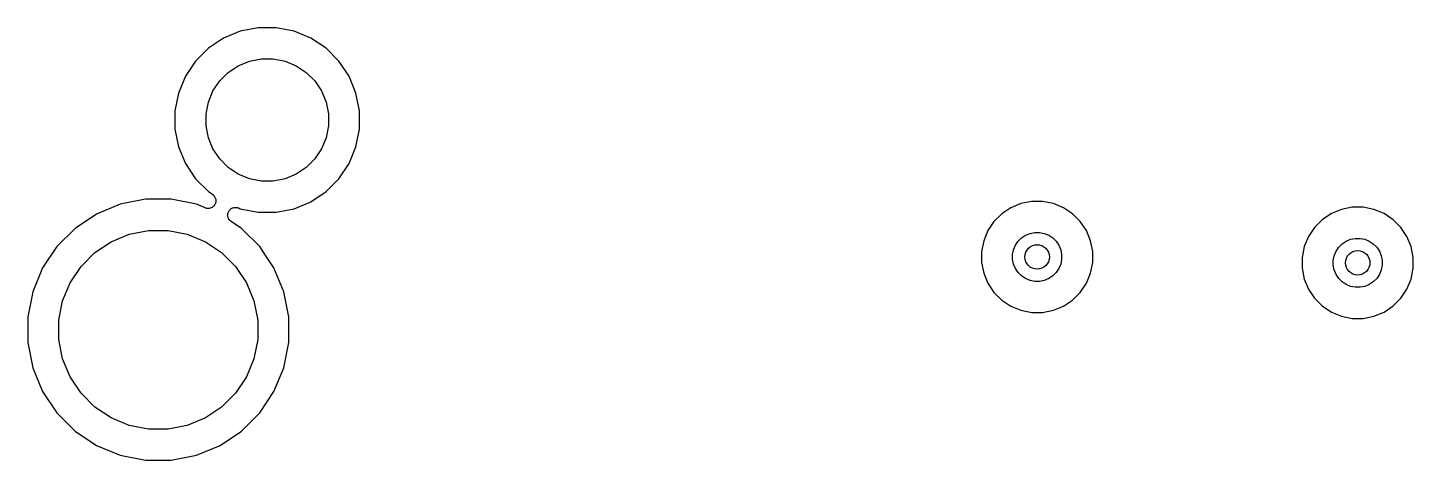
# Model space of a CAD drawing. Extents: x 1.72 to 9.76, y -6.3 to -1.2.
# Drawn here: x 2.992 to 3.883, y -5.133 to -4.855 of the extents above; entities that cross this region are included whole.
import ezdxf

# ---------------------------------------------------------------- set-up
doc = ezdxf.new("R2010")
doc.units = 0
doc.header["$MEASUREMENT"] = 0
doc.layers.add('BLACK', color=7, linetype='CONTINUOUS')

msp = doc.modelspace()

# ---------------------------------------------------------------- linework, layer by layer
at = {"layer": 'BLACK', "linetype": 'CONTINUOUS'}
for p, q in [((3.12842, -4.85717), (3.11761, -4.86165)), ((3.13989, -4.85489), (3.12842, -4.85717)), ((3.15158, -4.85489), (3.13989, -4.85489)), ((3.16305, -4.85717), (3.15158, -4.85489)), ((3.17386, -4.86165), (3.16305, -4.85717)), ((3.11761, -4.86165), (3.10789, -4.86814)), ((3.18358, -4.86814), (3.17386, -4.86165)), ((3.10789, -4.86814), (3.09962, -4.87641)), ((3.13425, -4.8764), (3.14186, -4.87489)), ((3.14186, -4.87489), (3.14961, -4.87489)), ((3.14961, -4.87489), (3.15722, -4.8764)), ((3.19185, -4.87641), (3.18358, -4.86814)), ((3.09962, -4.87641), (3.09312, -4.88614)), ((3.11516, -4.88916), (3.12064, -4.88368)), ((3.12064, -4.88368), (3.12709, -4.87937)), ((3.12709, -4.87937), (3.13425, -4.8764)), ((3.15722, -4.8764), (3.16438, -4.87937)), ((3.16438, -4.87937), (3.17083, -4.88368)), ((3.17083, -4.88368), (3.17632, -4.88916)), ((3.19835, -4.88614), (3.19185, -4.87641)), ((3.09312, -4.88614), (3.08865, -4.89694)), ((3.11085, -4.89561), (3.11516, -4.88916)), ((3.17632, -4.88916), (3.18063, -4.89561)), ((3.20282, -4.89694), (3.19835, -4.88614)), ((3.08865, -4.89694), (3.08637, -4.90841)), ((3.10788, -4.90278), (3.11085, -4.89561)), ((3.18063, -4.89561), (3.18359, -4.90278)), ((3.20511, -4.90841), (3.20282, -4.89694)), ((3.08637, -4.90841), (3.08637, -4.92011)), ((3.10637, -4.91038), (3.10788, -4.90278)), ((3.10637, -4.91814), (3.10637, -4.91038)), ((3.18359, -4.90278), (3.18511, -4.91038)), ((3.18511, -4.91038), (3.18511, -4.91814)), ((3.20511, -4.92011), (3.20511, -4.90841)), ((3.10788, -4.92574), (3.10637, -4.91814)), ((3.18511, -4.91814), (3.18359, -4.92574)), ((3.08637, -4.92011), (3.08865, -4.93158)), ((3.11085, -4.93291), (3.10788, -4.92574)), ((3.18359, -4.92574), (3.18063, -4.93291)), ((3.20282, -4.93158), (3.20511, -4.92011)), ((3.08865, -4.93158), (3.09312, -4.94238)), ((3.11516, -4.93936), (3.11085, -4.93291)), ((3.18063, -4.93291), (3.17632, -4.93936)), ((3.19835, -4.94238), (3.20282, -4.93158)), ((3.09312, -4.94238), (3.09962, -4.95211)), ((3.12064, -4.94484), (3.11516, -4.93936)), ((3.12709, -4.94915), (3.12064, -4.94484)), ((3.17083, -4.94484), (3.16438, -4.94915)), ((3.17632, -4.93936), (3.17083, -4.94484)), ((3.19185, -4.95211), (3.19835, -4.94238)), ((3.09962, -4.95211), (3.10789, -4.96038)), ((3.13425, -4.95212), (3.12709, -4.94915)), ((3.14186, -4.95363), (3.13425, -4.95212)), ((3.14961, -4.95363), (3.14186, -4.95363)), ((3.15722, -4.95212), (3.14961, -4.95363)), ((3.16438, -4.94915), (3.15722, -4.95212)), ((3.18358, -4.96038), (3.19185, -4.95211)), ((3.10789, -4.96038), (3.11049, -4.96211)), ((3.11049, -4.96211), (3.11054, -4.96215)), ((3.11054, -4.96215), (3.11093, -4.96248)), ((3.11093, -4.96248), (3.11129, -4.96278)), ((3.11129, -4.96278), (3.11129, -4.96278)), ((3.11129, -4.96278), (3.11129, -4.96278)), ((3.11129, -4.96278), (3.1116, -4.96317)), ((3.1116, -4.96317), (3.1119, -4.96354)), ((3.1119, -4.96354), (3.1119, -4.96354)), ((3.1119, -4.96354), (3.1119, -4.96354)), ((3.1119, -4.96354), (3.11212, -4.96396)), ((3.11212, -4.96396), (3.11235, -4.9644)), ((3.17386, -4.96687), (3.18358, -4.96038)), ((3.05116, -4.96855), (3.03588, -4.97488)), ((3.06739, -4.96532), (3.05116, -4.96855)), ((3.08393, -4.96532), (3.06739, -4.96532)), ((3.10015, -4.96855), (3.08393, -4.96532)), ((3.1058, -4.97089), (3.10015, -4.96855)), ((3.10629, -4.97104), (3.1058, -4.97089)), ((3.10672, -4.97117), (3.10629, -4.97104)), ((3.10673, -4.97117), (3.10672, -4.97117)), ((3.10719, -4.97122), (3.10673, -4.97117)), ((3.10673, -4.97117), (3.10673, -4.97117)), ((3.1077, -4.97127), (3.10719, -4.97122)), ((3.10815, -4.97122), (3.1077, -4.97127)), ((3.1077, -4.97127), (3.1077, -4.97127)), ((3.1077, -4.97127), (3.1077, -4.97127)), ((3.10867, -4.97118), (3.10815, -4.97122)), ((3.10913, -4.97104), (3.10867, -4.97118)), ((3.10867, -4.97118), (3.10867, -4.97118)), ((3.10867, -4.97118), (3.10867, -4.97118)), ((3.1096, -4.9709), (3.10913, -4.97104)), ((3.10961, -4.97089), (3.1096, -4.9709)), ((3.1096, -4.9709), (3.1096, -4.9709)), ((3.11001, -4.97068), (3.10961, -4.97089)), ((3.11046, -4.97044), (3.11001, -4.97068)), ((3.11047, -4.97044), (3.11046, -4.97044)), ((3.11081, -4.97016), (3.11047, -4.97044)), ((3.11047, -4.97044), (3.11047, -4.97044)), ((3.11122, -4.96983), (3.11081, -4.97016)), ((3.11123, -4.96982), (3.11122, -4.96982)), ((3.11122, -4.96982), (3.11122, -4.96983)), ((3.11151, -4.96948), (3.11123, -4.96982)), ((3.11185, -4.96908), (3.11151, -4.96948)), ((3.11208, -4.96865), (3.11185, -4.96907)), ((3.11185, -4.96907), (3.11185, -4.96907)), ((3.11185, -4.96907), (3.11185, -4.96908)), ((3.11231, -4.96822), (3.11208, -4.96865)), ((3.11246, -4.96775), (3.11231, -4.96821)), ((3.11231, -4.96821), (3.11231, -4.96822)), ((3.11231, -4.96822), (3.11231, -4.96822)), ((3.11235, -4.9644), (3.11235, -4.96441)), ((3.11235, -4.96441), (3.11235, -4.96441)), ((3.11235, -4.96441), (3.11248, -4.96486)), ((3.1126, -4.96729), (3.11246, -4.96775)), ((3.11248, -4.96486), (3.11262, -4.96534)), ((3.11265, -4.96687), (3.1126, -4.96728)), ((3.1126, -4.96728), (3.1126, -4.96728)), ((3.1126, -4.96728), (3.1126, -4.96729)), ((3.11262, -4.96534), (3.11262, -4.96534)), ((3.11262, -4.96534), (3.11262, -4.96534)), ((3.11262, -4.96534), (3.11267, -4.96587)), ((3.11271, -4.96632), (3.11265, -4.96687)), ((3.11267, -4.96587), (3.11271, -4.96631)), ((3.11271, -4.96631), (3.11271, -4.96631)), ((3.11271, -4.96631), (3.11271, -4.96632)), ((3.12074, -4.97354), (3.12097, -4.97312)), ((3.12097, -4.97312), (3.1212, -4.97268)), ((3.1212, -4.97268), (3.12151, -4.97231)), ((3.1212, -4.97268), (3.1212, -4.97268)), ((3.1212, -4.97268), (3.1212, -4.97268)), ((3.12151, -4.97231), (3.12182, -4.97193)), ((3.12182, -4.97193), (3.12183, -4.97193)), ((3.12183, -4.97193), (3.12222, -4.97161)), ((3.12183, -4.97193), (3.12183, -4.97193)), ((3.12222, -4.97161), (3.12258, -4.97132)), ((3.12258, -4.97131), (3.12303, -4.97108)), ((3.12258, -4.97132), (3.12258, -4.97131)), ((3.12258, -4.97132), (3.12258, -4.97132)), ((3.12303, -4.97108), (3.12344, -4.97086)), ((3.12344, -4.97086), (3.12345, -4.97086)), ((3.12345, -4.97086), (3.1239, -4.97072)), ((3.12345, -4.97086), (3.12345, -4.97086)), ((3.1239, -4.97072), (3.12438, -4.97058)), ((3.12438, -4.97058), (3.12485, -4.97053)), ((3.12438, -4.97058), (3.12438, -4.97058)), ((3.12438, -4.97058), (3.12438, -4.97058)), ((3.12485, -4.97053), (3.12535, -4.97049)), ((3.12535, -4.97049), (3.12535, -4.97049)), ((3.12535, -4.97049), (3.12535, -4.97049)), ((3.12535, -4.97049), (3.12583, -4.97053)), ((3.12583, -4.97053), (3.12632, -4.97058)), ((3.12632, -4.97058), (3.12632, -4.97058)), ((3.12632, -4.97058), (3.12632, -4.97058)), ((3.12632, -4.97058), (3.12678, -4.97072)), ((3.12678, -4.97072), (3.12725, -4.97087)), ((3.12725, -4.97087), (3.12842, -4.97135)), ((3.12842, -4.97135), (3.13989, -4.97363)), ((3.15158, -4.97363), (3.16305, -4.97135)), ((3.16305, -4.97135), (3.17386, -4.96687)), ((3.62407, -4.97072), (3.61821, -4.97463)), ((3.63057, -4.96803), (3.62407, -4.97072)), ((3.63748, -4.96665), (3.63057, -4.96803)), ((3.64452, -4.96665), (3.63748, -4.96665)), ((3.65143, -4.96803), (3.64452, -4.96665)), ((3.65793, -4.97072), (3.65143, -4.96803)), ((3.66379, -4.97463), (3.65793, -4.97072)), ((3.83677, -4.97183), (3.83027, -4.97452)), ((3.84368, -4.97045), (3.83677, -4.97183)), ((3.85072, -4.97045), (3.84368, -4.97045)), ((3.85763, -4.97183), (3.85072, -4.97045)), ((3.86413, -4.97452), (3.85763, -4.97183)), ((3.03588, -4.97488), (3.02213, -4.98407)), ((3.12034, -4.97544), (3.12039, -4.97495)), ((3.12038, -4.97593), (3.12034, -4.97544)), ((3.12034, -4.97544), (3.12034, -4.97544)), ((3.12034, -4.97544), (3.12034, -4.97544)), ((3.12043, -4.97641), (3.12038, -4.97593)), ((3.12039, -4.97495), (3.12044, -4.97447)), ((3.12057, -4.97689), (3.12043, -4.97641)), ((3.12043, -4.97641), (3.12043, -4.97641)), ((3.12043, -4.97641), (3.12043, -4.97641)), ((3.12044, -4.97447), (3.12044, -4.97447)), ((3.12044, -4.97447), (3.12045, -4.97447)), ((3.12045, -4.97447), (3.12059, -4.97401)), ((3.1207, -4.97735), (3.12057, -4.97689)), ((3.12059, -4.97401), (3.12073, -4.97354)), ((3.12092, -4.97778), (3.1207, -4.97735)), ((3.1207, -4.97735), (3.1207, -4.97735)), ((3.1207, -4.97735), (3.1207, -4.97735)), ((3.12073, -4.97354), (3.12074, -4.97354)), ((3.12074, -4.97354), (3.12074, -4.97354)), ((3.12115, -4.97821), (3.12092, -4.97778)), ((3.12115, -4.97822), (3.12115, -4.97821)), ((3.12115, -4.97821), (3.12115, -4.97821)), ((3.12144, -4.97858), (3.12115, -4.97822)), ((3.12176, -4.97897), (3.12144, -4.97858)), ((3.12176, -4.97898), (3.12176, -4.97897)), ((3.12212, -4.97928), (3.12176, -4.97898)), ((3.12176, -4.97898), (3.12176, -4.97898)), ((3.1225, -4.9796), (3.12212, -4.97928)), ((3.12251, -4.97961), (3.1225, -4.9796)), ((3.12256, -4.97964), (3.12251, -4.97961)), ((3.12251, -4.97961), (3.12251, -4.97961)), ((3.12251, -4.97961), (3.12251, -4.97961)), ((3.12919, -4.98407), (3.12256, -4.97964)), ((3.13989, -4.97363), (3.15158, -4.97363)), ((3.61323, -4.97961), (3.60932, -4.98547)), ((3.61821, -4.97463), (3.61323, -4.97961)), ((3.66877, -4.97961), (3.66379, -4.97463)), ((3.67268, -4.98547), (3.66877, -4.97961)), ((3.82441, -4.97843), (3.81943, -4.98341)), ((3.83027, -4.97452), (3.82441, -4.97843)), ((3.86999, -4.97843), (3.86413, -4.97452)), ((3.87497, -4.98341), (3.86999, -4.97843)), ((3.02213, -4.98407), (3.01043, -4.99577)), ((3.04535, -4.9926), (3.057, -4.98778)), ((3.057, -4.98778), (3.06936, -4.98532)), ((3.06936, -4.98532), (3.08196, -4.98532)), ((3.08196, -4.98532), (3.09432, -4.98778)), ((3.09432, -4.98778), (3.10596, -4.9926)), ((3.14089, -4.99577), (3.12919, -4.98407)), ((3.60932, -4.98547), (3.60663, -4.99197)), ((3.62877, -4.99236), (3.63096, -4.99017)), ((3.63096, -4.99017), (3.63354, -4.98844)), ((3.63354, -4.98844), (3.63641, -4.98726)), ((3.63641, -4.98726), (3.63945, -4.98665)), ((3.63945, -4.98665), (3.64255, -4.98665)), ((3.64255, -4.98665), (3.64559, -4.98726)), ((3.64559, -4.98726), (3.64846, -4.98844)), ((3.64846, -4.98844), (3.65104, -4.99017)), ((3.65104, -4.99017), (3.65323, -4.99236)), ((3.67537, -4.99197), (3.67268, -4.98547)), ((3.81552, -4.98927), (3.81283, -4.99577)), ((3.81943, -4.98341), (3.81552, -4.98927)), ((3.83974, -4.99224), (3.84261, -4.99106)), ((3.84261, -4.99106), (3.84565, -4.99045)), ((3.84565, -4.99045), (3.84875, -4.99045)), ((3.84875, -4.99045), (3.85179, -4.99106)), ((3.85179, -4.99106), (3.85466, -4.99224)), ((3.87888, -4.98927), (3.87497, -4.98341)), ((3.88157, -4.99577), (3.87888, -4.98927)), ((3.01043, -4.99577), (3.00124, -5.00952)), ((3.02596, -5.00852), (3.03487, -4.99961)), ((3.03487, -4.99961), (3.04535, -4.9926)), ((3.10596, -4.9926), (3.11644, -4.99961)), ((3.11644, -4.99961), (3.12535, -5.00852)), ((3.14449, -5.00116), (3.14089, -4.99577)), ((3.60663, -4.99197), (3.60525, -4.99888)), ((3.60525, -4.99888), (3.60525, -5.00592)), ((3.62525, -5.00085), (3.62586, -4.99781)), ((3.62586, -4.99781), (3.62704, -4.99494)), ((3.62704, -4.99494), (3.62877, -4.99236)), ((3.65323, -4.99236), (3.65496, -4.99494)), ((3.65496, -4.99494), (3.65614, -4.99781)), ((3.65614, -4.99781), (3.65675, -5.00085)), ((3.67675, -4.99888), (3.67537, -4.99197)), ((3.67675, -5.00592), (3.67675, -4.99888)), ((3.81283, -4.99577), (3.81145, -5.00268)), ((3.83206, -5.00161), (3.83324, -4.99874)), ((3.83324, -4.99874), (3.83497, -4.99616)), ((3.83497, -4.99616), (3.83716, -4.99397)), ((3.83716, -4.99397), (3.83974, -4.99224)), ((3.85466, -4.99224), (3.85724, -4.99397)), ((3.85724, -4.99397), (3.85943, -4.99616)), ((3.85943, -4.99616), (3.86116, -4.99874)), ((3.86116, -4.99874), (3.86234, -5.00161)), ((3.88295, -5.00268), (3.88157, -4.99577)), ((3.01896, -5.019), (3.02596, -5.00852)), ((3.12535, -5.00852), (3.13235, -5.019)), ((3.15008, -5.00952), (3.14449, -5.00116)), ((3.60525, -5.00592), (3.60663, -5.01283)), ((3.62525, -5.00395), (3.62525, -5.00085)), ((3.62586, -5.00699), (3.62525, -5.00395)), ((3.62704, -5.00986), (3.62586, -5.00699)), ((3.65614, -5.00699), (3.65496, -5.00986)), ((3.65675, -5.00395), (3.65614, -5.00699)), ((3.65675, -5.00085), (3.65675, -5.00395)), ((3.67537, -5.01283), (3.67675, -5.00592)), ((3.81145, -5.00268), (3.81145, -5.00972)), ((3.83145, -5.00465), (3.83206, -5.00161)), ((3.83145, -5.00775), (3.83145, -5.00465)), ((3.83206, -5.01079), (3.83145, -5.00775)), ((3.86234, -5.00161), (3.86295, -5.00465)), ((3.86295, -5.00775), (3.86234, -5.01079)), ((3.86295, -5.00465), (3.86295, -5.00775)), ((3.88295, -5.00972), (3.88295, -5.00268)), ((3.00124, -5.00952), (2.99491, -5.0248)), ((3.15641, -5.0248), (3.15008, -5.00952)), ((3.60663, -5.01283), (3.60932, -5.01933)), ((3.62877, -5.01244), (3.62704, -5.00986)), ((3.63096, -5.01463), (3.62877, -5.01244)), ((3.63354, -5.01636), (3.63096, -5.01463)), ((3.63641, -5.01754), (3.63354, -5.01636)), ((3.63945, -5.01815), (3.63641, -5.01754)), ((3.64559, -5.01754), (3.64255, -5.01815)), ((3.64846, -5.01636), (3.64559, -5.01754)), ((3.65104, -5.01463), (3.64846, -5.01636)), ((3.65323, -5.01244), (3.65104, -5.01463)), ((3.65496, -5.00986), (3.65323, -5.01244)), ((3.67268, -5.01933), (3.67537, -5.01283)), ((3.81145, -5.00972), (3.81283, -5.01663)), ((3.81283, -5.01663), (3.81552, -5.02313)), ((3.83324, -5.01366), (3.83206, -5.01079)), ((3.83497, -5.01624), (3.83324, -5.01366)), ((3.83716, -5.01843), (3.83497, -5.01624)), ((3.85943, -5.01624), (3.85724, -5.01843)), ((3.86116, -5.01366), (3.85943, -5.01624)), ((3.86234, -5.01079), (3.86116, -5.01366)), ((3.87888, -5.02313), (3.88157, -5.01663)), ((3.88157, -5.01663), (3.88295, -5.00972)), ((2.99491, -5.0248), (2.99168, -5.04103)), ((3.01414, -5.03064), (3.01896, -5.019)), ((3.13235, -5.019), (3.13718, -5.03064)), ((3.15963, -5.04103), (3.15641, -5.0248)), ((3.60932, -5.01933), (3.61323, -5.02519)), ((3.61323, -5.02519), (3.61821, -5.03017)), ((3.64255, -5.01815), (3.63945, -5.01815)), ((3.66379, -5.03017), (3.66877, -5.02519)), ((3.66877, -5.02519), (3.67268, -5.01933)), ((3.81552, -5.02313), (3.81943, -5.02899)), ((3.83974, -5.02016), (3.83716, -5.01843)), ((3.84261, -5.02134), (3.83974, -5.02016)), ((3.84565, -5.02195), (3.84261, -5.02134)), ((3.84875, -5.02195), (3.84565, -5.02195)), ((3.85179, -5.02134), (3.84875, -5.02195)), ((3.85466, -5.02016), (3.85179, -5.02134)), ((3.85724, -5.01843), (3.85466, -5.02016)), ((3.87497, -5.02899), (3.87888, -5.02313)), ((3.01168, -5.043), (3.01414, -5.03064)), ((3.13718, -5.03064), (3.13963, -5.043)), ((3.61821, -5.03017), (3.62407, -5.03408)), ((3.62407, -5.03408), (3.63057, -5.03677)), ((3.65143, -5.03677), (3.65793, -5.03408)), ((3.65793, -5.03408), (3.66379, -5.03017)), ((3.81943, -5.02899), (3.82441, -5.03397)), ((3.82441, -5.03397), (3.83027, -5.03788)), ((3.86413, -5.03788), (3.86999, -5.03397)), ((3.86999, -5.03397), (3.87497, -5.02899)), ((2.99168, -5.04103), (2.99168, -5.05757)), ((3.01168, -5.0556), (3.01168, -5.043)), ((3.13963, -5.043), (3.13963, -5.0556)), ((3.15963, -5.05757), (3.15963, -5.04103)), ((3.63057, -5.03677), (3.63748, -5.03815)), ((3.63748, -5.03815), (3.64452, -5.03815)), ((3.64452, -5.03815), (3.65143, -5.03677)), ((3.83027, -5.03788), (3.83677, -5.04057)), ((3.83677, -5.04057), (3.84368, -5.04195)), ((3.84368, -5.04195), (3.85072, -5.04195)), ((3.85072, -5.04195), (3.85763, -5.04057)), ((3.85763, -5.04057), (3.86413, -5.03788)), ((2.99168, -5.05757), (2.99491, -5.07379)), ((3.01414, -5.06796), (3.01168, -5.0556)), ((3.13963, -5.0556), (3.13718, -5.06796)), ((3.15641, -5.07379), (3.15963, -5.05757)), ((3.01896, -5.0796), (3.01414, -5.06796)), ((3.13718, -5.06796), (3.13235, -5.0796)), ((2.99491, -5.07379), (3.00124, -5.08908)), ((3.02596, -5.09008), (3.01896, -5.0796)), ((3.13235, -5.0796), (3.12535, -5.09008)), ((3.15008, -5.08908), (3.15641, -5.07379)), ((3.00124, -5.08908), (3.01043, -5.10283)), ((3.14089, -5.10283), (3.15008, -5.08908)), ((3.03487, -5.09899), (3.02596, -5.09008)), ((3.12535, -5.09008), (3.11644, -5.09899)), ((3.01043, -5.10283), (3.02213, -5.11453)), ((3.04535, -5.106), (3.03487, -5.09899)), ((3.057, -5.11082), (3.04535, -5.106)), ((3.10596, -5.106), (3.09432, -5.11082)), ((3.11644, -5.09899), (3.10596, -5.106)), ((3.12919, -5.11453), (3.14089, -5.10283)), ((3.02213, -5.11453), (3.03588, -5.12372)), ((3.06936, -5.11328), (3.057, -5.11082)), ((3.08196, -5.11328), (3.06936, -5.11328)), ((3.09432, -5.11082), (3.08196, -5.11328)), ((3.11544, -5.12372), (3.12919, -5.11453)), ((3.03588, -5.12372), (3.05116, -5.13005)), ((3.10015, -5.13005), (3.11544, -5.12372)), ((3.05116, -5.13005), (3.06739, -5.13328)), ((3.06739, -5.13328), (3.08393, -5.13328)), ((3.08393, -5.13328), (3.10015, -5.13005))]:
    msp.add_line(p, q, dxfattribs=at)
at = {"layer": 'BLACK'}
for centre in [(3.641, -5.0024), (3.8472, -5.0062)]:
    msp.add_circle(centre, 0.00787, dxfattribs=at)

doc.saveas('drawing.dxf')
